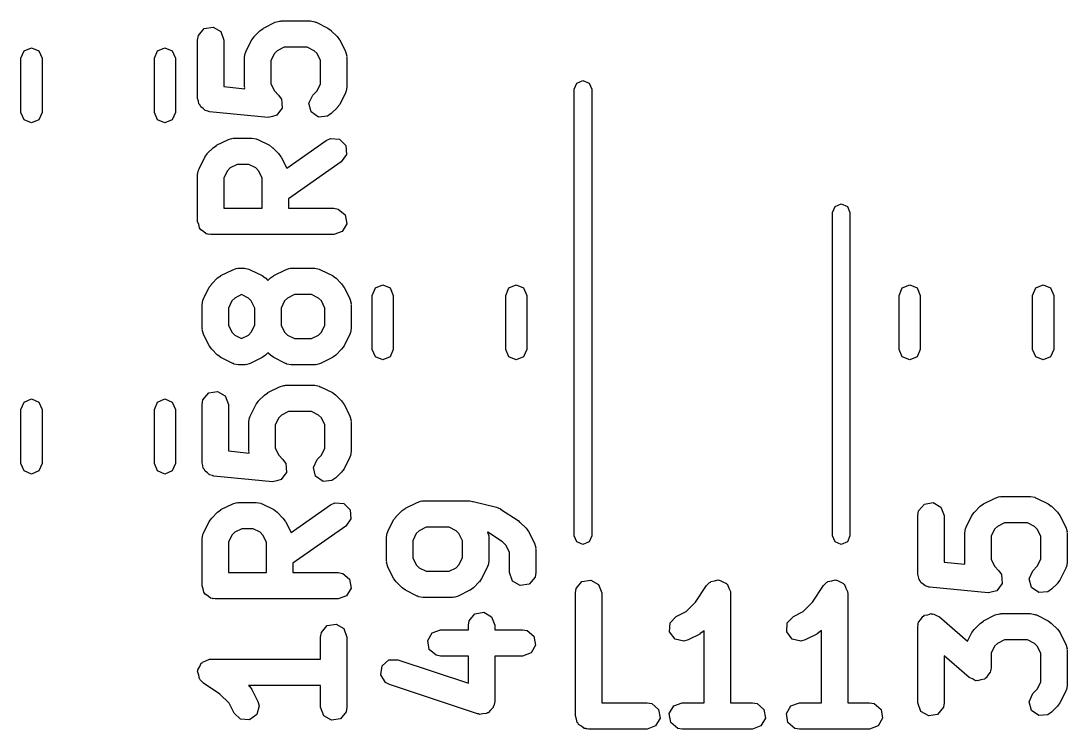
# Model space of a CAD drawing. Extents: x 72 to 186, y -144 to -85.
# Drawn here: x 111.56 to 117.52, y -104.82 to -100.78 of the extents above; entities that cross this region are included whole.
import ezdxf

# ---------------------------------------------------------------- set-up
doc = ezdxf.new("R2010")
doc.units = 0
doc.layers.add('BLACK', color=7, linetype='CONTINUOUS')

msp = doc.modelspace()

# ---------------------------------------------------------------- linework, layer by layer
at = {"layer": 'BLACK', "linetype": 'CONTINUOUS'}
for p, q in [((112.571, -100.866), (112.604, -100.827)), ((112.604, -100.827), (112.654, -100.818)), ((112.654, -100.818), (112.698, -100.843)), ((112.921, -100.839), (112.94, -100.826)), ((112.94, -100.826), (112.941, -100.825)), ((112.941, -100.825), (113.007, -100.791)), ((113.007, -100.791), (113.032, -100.784)), ((113.032, -100.784), (113.037, -100.785)), ((113.037, -100.785), (113.041, -100.783)), ((113.041, -100.783), (113.208, -100.783)), ((113.208, -100.783), (113.233, -100.788)), ((113.233, -100.788), (113.237, -100.791)), ((113.237, -100.791), (113.241, -100.791)), ((113.241, -100.791), (113.308, -100.825)), ((113.308, -100.825), (113.326, -100.838)), ((112.566, -100.892), (112.571, -100.866)), ((112.566, -101.225), (112.566, -100.892)), ((112.698, -100.843), (112.716, -100.892)), ((112.716, -100.892), (112.716, -101.157)), ((112.841, -100.958), (112.874, -100.891)), ((112.874, -100.891), (112.887, -100.873)), ((112.887, -100.873), (112.888, -100.872)), ((112.888, -100.872), (112.921, -100.839)), ((113.326, -100.838), (113.327, -100.839)), ((113.327, -100.839), (113.361, -100.872)), ((113.361, -100.872), (113.374, -100.89)), ((113.374, -100.89), (113.375, -100.891)), ((113.375, -100.891), (113.408, -100.958)), ((111.56, -100.996), (111.578, -100.954)), ((111.578, -100.954), (111.62, -100.936)), ((111.62, -100.936), (111.662, -100.954)), ((111.662, -100.954), (111.68, -100.996)), ((112.32, -100.996), (112.338, -100.954)), ((112.338, -100.954), (112.38, -100.936)), ((112.38, -100.936), (112.422, -100.954)), ((112.422, -100.954), (112.44, -100.996)), ((113.019, -100.953), (113.003, -100.969)), ((113.059, -100.933), (113.019, -100.953)), ((113.19, -100.933), (113.059, -100.933)), ((113.23, -100.953), (113.19, -100.933)), ((113.246, -100.969), (113.23, -100.953)), ((111.56, -101.304), (111.56, -100.996)), ((111.68, -100.996), (111.68, -101.304)), ((112.32, -101.304), (112.32, -100.996)), ((112.44, -100.996), (112.44, -101.304)), ((112.833, -100.992), (112.837, -100.966)), ((112.833, -101.158), (112.833, -100.992)), ((112.837, -100.966), (112.84, -100.963)), ((112.84, -100.963), (112.841, -100.958)), ((113.003, -100.969), (112.983, -101.009)), ((112.983, -101.009), (112.983, -101.141)), ((113.266, -101.009), (113.246, -100.969)), ((113.266, -101.141), (113.266, -101.009)), ((113.408, -100.958), (113.416, -100.983)), ((113.416, -100.983), (113.414, -100.987)), ((113.414, -100.987), (113.416, -100.992)), ((113.416, -100.992), (113.416, -101.158)), ((114.725, -101.137), (114.76, -101.123)), ((114.76, -101.123), (114.795, -101.137)), ((112.716, -101.157), (112.834, -101.169)), ((112.834, -101.163), (112.833, -101.158)), ((112.833, -101.167), (112.834, -101.163)), ((112.834, -101.169), (112.833, -101.167)), ((112.983, -101.141), (113.003, -101.181)), ((113.003, -101.181), (113.027, -101.205)), ((113.221, -101.205), (113.246, -101.181)), ((113.246, -101.181), (113.266, -101.141)), ((113.408, -101.192), (113.375, -101.259)), ((113.409, -101.187), (113.408, -101.192)), ((113.412, -101.184), (113.409, -101.187)), ((113.416, -101.158), (113.412, -101.184)), ((114.71, -101.172), (114.725, -101.137)), ((114.71, -103.715), (114.71, -101.172)), ((114.795, -101.137), (114.81, -101.172)), ((114.81, -101.172), (114.81, -103.715)), ((112.571, -101.24), (112.566, -101.225)), ((112.573, -101.256), (112.571, -101.24)), ((113.027, -101.205), (113.042, -101.227)), ((113.042, -101.227), (113.042, -101.227)), ((113.042, -101.227), (113.043, -101.227)), ((113.043, -101.227), (113.045, -101.253)), ((113.2, -101.252), (113.221, -101.205)), ((113.213, -101.301), (113.2, -101.252)), ((111.578, -101.346), (111.56, -101.304)), ((111.68, -101.304), (111.662, -101.346)), ((112.338, -101.346), (112.32, -101.304)), ((112.44, -101.304), (112.422, -101.346)), ((112.58, -101.263), (112.573, -101.256)), ((112.584, -101.273), (112.58, -101.263)), ((112.597, -101.281), (112.584, -101.273)), ((112.608, -101.293), (112.597, -101.281)), ((112.625, -101.297), (112.608, -101.293)), ((112.628, -101.299), (112.625, -101.297)), ((112.63, -101.299), (112.628, -101.299)), ((112.634, -101.3), (112.63, -101.299)), ((112.967, -101.333), (112.634, -101.3)), ((113.032, -101.299), (113.017, -101.32)), ((113.047, -101.279), (113.032, -101.299)), ((113.045, -101.253), (113.047, -101.278)), ((113.047, -101.278), (113.047, -101.278)), ((113.047, -101.278), (113.047, -101.279)), ((113.255, -101.331), (113.213, -101.301)), ((113.327, -101.311), (113.306, -101.326)), ((113.361, -101.278), (113.327, -101.311)), ((113.375, -101.259), (113.361, -101.277)), ((113.361, -101.277), (113.361, -101.278)), ((111.62, -101.364), (111.578, -101.346)), ((111.662, -101.346), (111.62, -101.364)), ((112.38, -101.364), (112.338, -101.346)), ((112.422, -101.346), (112.38, -101.364)), ((112.968, -101.333), (112.967, -101.333)), ((112.967, -101.333), (112.967, -101.333)), ((112.992, -101.327), (112.968, -101.333)), ((113.017, -101.32), (112.992, -101.327)), ((113.017, -101.32), (113.017, -101.32)), ((113.017, -101.32), (113.017, -101.32)), ((113.306, -101.326), (113.255, -101.331)), ((112.674, -101.491), (112.741, -101.458)), ((112.741, -101.458), (112.766, -101.45)), ((112.766, -101.45), (112.77, -101.452)), ((112.77, -101.452), (112.774, -101.45)), ((112.774, -101.45), (112.874, -101.45)), ((112.874, -101.45), (112.9, -101.455)), ((112.9, -101.455), (112.903, -101.457)), ((112.903, -101.457), (112.908, -101.458)), ((112.908, -101.458), (112.975, -101.491)), ((113.073, -101.621), (113.298, -101.464)), ((113.298, -101.464), (113.322, -101.453)), ((113.322, -101.453), (113.373, -101.457)), ((113.373, -101.457), (113.409, -101.493)), ((112.607, -101.558), (112.621, -101.54)), ((112.621, -101.539), (112.655, -101.505)), ((112.621, -101.54), (112.621, -101.539)), ((112.655, -101.505), (112.673, -101.492)), ((112.673, -101.492), (112.674, -101.491)), ((112.975, -101.491), (112.993, -101.505)), ((112.993, -101.505), (112.994, -101.505)), ((112.994, -101.505), (113.027, -101.539)), ((113.027, -101.539), (113.04, -101.557)), ((113.413, -101.544), (113.384, -101.586)), ((113.409, -101.493), (113.413, -101.544)), ((112.574, -101.625), (112.607, -101.558)), ((112.792, -101.6), (112.752, -101.62)), ((112.857, -101.6), (112.792, -101.6)), ((112.897, -101.62), (112.857, -101.6)), ((113.04, -101.557), (113.041, -101.558)), ((113.041, -101.558), (113.073, -101.621)), ((113.384, -101.586), (113.083, -101.797)), ((112.566, -101.658), (112.571, -101.633)), ((112.566, -101.925), (112.566, -101.658)), ((112.571, -101.633), (112.573, -101.629)), ((112.573, -101.629), (112.574, -101.625)), ((112.736, -101.636), (112.716, -101.676)), ((112.752, -101.62), (112.736, -101.636)), ((112.913, -101.636), (112.897, -101.62)), ((112.933, -101.676), (112.913, -101.636)), ((112.716, -101.676), (112.716, -101.85)), ((112.933, -101.85), (112.933, -101.676)), ((113.083, -101.797), (113.083, -101.85)), ((116.18, -101.875), (116.195, -101.84)), ((116.195, -101.84), (116.23, -101.825)), ((116.23, -101.825), (116.265, -101.84)), ((116.265, -101.84), (116.28, -101.875)), ((112.716, -101.85), (112.933, -101.85)), ((113.083, -101.85), (113.341, -101.85)), ((113.341, -101.85), (113.367, -101.855)), ((113.367, -101.855), (113.406, -101.887)), ((113.406, -101.887), (113.415, -101.938)), ((116.18, -103.715), (116.18, -101.875)), ((116.28, -101.875), (116.28, -103.715)), ((112.573, -101.943), (112.566, -101.925)), ((112.576, -101.962), (112.573, -101.943)), ((112.581, -101.967), (112.576, -101.962)), ((113.415, -101.938), (113.389, -101.982)), ((112.584, -101.973), (112.581, -101.967)), ((112.6, -101.983), (112.584, -101.973)), ((112.615, -101.995), (112.6, -101.983)), ((112.625, -101.997), (112.615, -101.995)), ((112.628, -101.999), (112.625, -101.997)), ((112.631, -101.998), (112.628, -101.999)), ((112.641, -102), (112.631, -101.998)), ((113.341, -102), (112.641, -102)), ((113.389, -101.982), (113.341, -102)), ((112.699, -102.233), (112.766, -102.2)), ((112.766, -102.2), (112.791, -102.192)), ((112.791, -102.192), (112.795, -102.193)), ((112.795, -102.193), (112.799, -102.192)), ((112.799, -102.192), (112.833, -102.192)), ((112.833, -102.192), (112.858, -102.196)), ((112.858, -102.196), (112.862, -102.199)), ((112.862, -102.199), (112.866, -102.2)), ((112.866, -102.2), (112.933, -102.233)), ((112.999, -102.233), (113.066, -102.2)), ((113.066, -102.2), (113.091, -102.192)), ((113.091, -102.192), (113.095, -102.193)), ((113.095, -102.193), (113.099, -102.192)), ((113.099, -102.192), (113.233, -102.192)), ((113.233, -102.192), (113.258, -102.196)), ((113.258, -102.196), (113.262, -102.199)), ((113.262, -102.199), (113.266, -102.2)), ((113.266, -102.2), (113.333, -102.233)), ((112.646, -102.28), (112.68, -102.247)), ((112.68, -102.247), (112.698, -102.234)), ((112.698, -102.234), (112.699, -102.233)), ((112.933, -102.233), (112.951, -102.246)), ((112.951, -102.246), (112.952, -102.247)), ((112.952, -102.247), (112.966, -102.261)), ((112.966, -102.261), (112.98, -102.247)), ((112.98, -102.247), (112.998, -102.234)), ((112.998, -102.234), (112.999, -102.233)), ((113.333, -102.233), (113.351, -102.246)), ((113.351, -102.246), (113.352, -102.247)), ((113.352, -102.247), (113.386, -102.28)), ((112.599, -102.366), (112.632, -102.3)), ((112.632, -102.3), (112.646, -102.282)), ((112.646, -102.282), (112.646, -102.28)), ((113.386, -102.28), (113.399, -102.299)), ((113.399, -102.299), (113.4, -102.3)), ((113.4, -102.3), (113.433, -102.366)), ((113.56, -102.346), (113.578, -102.304)), ((113.578, -102.304), (113.62, -102.286)), ((113.62, -102.286), (113.662, -102.304)), ((113.662, -102.304), (113.68, -102.346)), ((114.32, -102.346), (114.338, -102.304)), ((114.338, -102.304), (114.38, -102.286)), ((114.38, -102.286), (114.422, -102.304)), ((114.422, -102.304), (114.44, -102.346)), ((116.56, -102.346), (116.578, -102.304)), ((116.578, -102.304), (116.62, -102.286)), ((116.62, -102.286), (116.662, -102.304)), ((116.662, -102.304), (116.68, -102.346)), ((117.32, -102.346), (117.338, -102.304)), ((117.338, -102.304), (117.38, -102.286)), ((117.38, -102.286), (117.422, -102.304)), ((117.422, -102.304), (117.44, -102.346)), ((112.591, -102.4), (112.596, -102.374)), ((112.596, -102.374), (112.598, -102.371)), ((112.598, -102.371), (112.599, -102.366)), ((112.761, -102.378), (112.741, -102.418)), ((112.777, -102.362), (112.761, -102.378)), ((112.816, -102.342), (112.777, -102.362)), ((112.855, -102.362), (112.816, -102.342)), ((112.871, -102.378), (112.855, -102.362)), ((112.891, -102.418), (112.871, -102.378)), ((113.061, -102.378), (113.041, -102.418)), ((113.077, -102.362), (113.061, -102.378)), ((113.117, -102.342), (113.077, -102.362)), ((113.215, -102.342), (113.117, -102.342)), ((113.255, -102.362), (113.215, -102.342)), ((113.271, -102.378), (113.255, -102.362)), ((113.291, -102.418), (113.271, -102.378)), ((113.433, -102.366), (113.441, -102.391)), ((113.56, -102.654), (113.56, -102.346)), ((113.68, -102.346), (113.68, -102.654)), ((114.32, -102.654), (114.32, -102.346)), ((114.44, -102.346), (114.44, -102.654)), ((116.56, -102.654), (116.56, -102.346)), ((116.68, -102.346), (116.68, -102.654)), ((117.32, -102.654), (117.32, -102.346)), ((117.44, -102.346), (117.44, -102.654)), ((112.591, -102.533), (112.591, -102.4)), ((112.741, -102.418), (112.741, -102.516)), ((112.891, -102.516), (112.891, -102.418)), ((113.041, -102.418), (113.041, -102.516)), ((113.291, -102.516), (113.291, -102.418)), ((113.441, -102.391), (113.439, -102.396)), ((113.439, -102.396), (113.441, -102.4)), ((113.441, -102.4), (113.441, -102.533)), ((112.593, -102.538), (112.591, -102.533)), ((112.592, -102.542), (112.593, -102.538)), ((112.599, -102.567), (112.592, -102.542)), ((112.741, -102.516), (112.761, -102.556)), ((112.761, -102.556), (112.777, -102.572)), ((112.855, -102.572), (112.871, -102.556)), ((112.871, -102.556), (112.891, -102.516)), ((113.041, -102.516), (113.061, -102.556)), ((113.061, -102.556), (113.077, -102.572)), ((113.255, -102.572), (113.271, -102.556)), ((113.271, -102.556), (113.291, -102.516)), ((113.434, -102.562), (113.433, -102.567)), ((113.437, -102.559), (113.434, -102.562)), ((113.441, -102.533), (113.437, -102.559)), ((112.632, -102.634), (112.599, -102.567)), ((112.777, -102.572), (112.816, -102.591)), ((112.816, -102.591), (112.855, -102.572)), ((113.077, -102.572), (113.117, -102.592)), ((113.117, -102.592), (113.215, -102.592)), ((113.215, -102.592), (113.255, -102.572)), ((113.433, -102.567), (113.4, -102.634)), ((112.633, -102.635), (112.632, -102.634)), ((112.646, -102.653), (112.633, -102.635)), ((112.68, -102.686), (112.646, -102.653)), ((112.966, -102.673), (112.952, -102.686)), ((112.98, -102.686), (112.966, -102.673)), ((113.386, -102.653), (113.352, -102.686)), ((113.4, -102.634), (113.386, -102.652)), ((113.386, -102.652), (113.386, -102.653)), ((113.578, -102.696), (113.56, -102.654)), ((113.68, -102.654), (113.662, -102.696)), ((114.338, -102.696), (114.32, -102.654)), ((114.44, -102.654), (114.422, -102.696)), ((116.578, -102.696), (116.56, -102.654)), ((116.68, -102.654), (116.662, -102.696)), ((117.338, -102.696), (117.32, -102.654)), ((117.44, -102.654), (117.422, -102.696)), ((112.681, -102.687), (112.68, -102.686)), ((112.699, -102.7), (112.681, -102.687)), ((112.766, -102.734), (112.699, -102.7)), ((112.77, -102.734), (112.766, -102.734)), ((112.774, -102.737), (112.77, -102.734)), ((112.799, -102.742), (112.774, -102.737)), ((112.837, -102.74), (112.833, -102.742)), ((112.841, -102.741), (112.837, -102.74)), ((112.866, -102.734), (112.841, -102.741)), ((112.933, -102.7), (112.866, -102.734)), ((112.934, -102.699), (112.933, -102.7)), ((112.952, -102.686), (112.934, -102.699)), ((112.981, -102.687), (112.98, -102.686)), ((112.999, -102.7), (112.981, -102.687)), ((113.066, -102.734), (112.999, -102.7)), ((113.07, -102.734), (113.066, -102.734)), ((113.074, -102.737), (113.07, -102.734)), ((113.099, -102.742), (113.074, -102.737)), ((113.237, -102.74), (113.233, -102.742)), ((113.241, -102.741), (113.237, -102.74)), ((113.266, -102.734), (113.241, -102.741)), ((113.333, -102.7), (113.266, -102.734)), ((113.334, -102.699), (113.333, -102.7)), ((113.352, -102.686), (113.334, -102.699)), ((113.62, -102.714), (113.578, -102.696)), ((113.662, -102.696), (113.62, -102.714)), ((114.38, -102.714), (114.338, -102.696)), ((114.422, -102.696), (114.38, -102.714)), ((116.62, -102.714), (116.578, -102.696)), ((116.662, -102.696), (116.62, -102.714)), ((117.38, -102.714), (117.338, -102.696)), ((117.422, -102.696), (117.38, -102.714)), ((112.833, -102.742), (112.799, -102.742)), ((113.233, -102.742), (113.099, -102.742)), ((113.032, -102.866), (113.057, -102.859)), ((113.057, -102.859), (113.062, -102.86)), ((113.062, -102.86), (113.066, -102.858)), ((113.066, -102.858), (113.233, -102.858)), ((113.233, -102.858), (113.258, -102.863)), ((112.596, -102.941), (112.629, -102.902)), ((112.629, -102.902), (112.679, -102.893)), ((112.679, -102.893), (112.723, -102.918)), ((112.723, -102.918), (112.741, -102.967)), ((112.913, -102.947), (112.946, -102.914)), ((112.946, -102.914), (112.965, -102.901)), ((112.965, -102.901), (112.966, -102.9)), ((112.966, -102.9), (113.032, -102.866)), ((113.258, -102.863), (113.262, -102.866)), ((113.262, -102.866), (113.266, -102.866)), ((113.266, -102.866), (113.333, -102.9)), ((113.333, -102.9), (113.351, -102.913)), ((113.351, -102.913), (113.352, -102.914)), ((113.352, -102.914), (113.386, -102.947)), ((111.56, -102.996), (111.578, -102.954)), ((111.578, -102.954), (111.62, -102.936)), ((111.62, -102.936), (111.662, -102.954)), ((111.662, -102.954), (111.68, -102.996)), ((112.32, -102.996), (112.338, -102.954)), ((112.338, -102.954), (112.38, -102.936)), ((112.38, -102.936), (112.422, -102.954)), ((112.422, -102.954), (112.44, -102.996)), ((112.591, -102.967), (112.596, -102.941)), ((112.591, -103.3), (112.591, -102.967)), ((112.741, -102.967), (112.741, -103.232)), ((112.866, -103.033), (112.899, -102.966)), ((112.899, -102.966), (112.912, -102.948)), ((112.912, -102.948), (112.913, -102.947)), ((113.386, -102.947), (113.399, -102.965)), ((113.399, -102.965), (113.4, -102.966)), ((113.4, -102.966), (113.433, -103.033)), ((111.56, -103.304), (111.56, -102.996)), ((111.68, -102.996), (111.68, -103.304)), ((112.32, -103.304), (112.32, -102.996)), ((112.44, -102.996), (112.44, -103.304)), ((112.862, -103.041), (112.865, -103.038)), ((112.865, -103.038), (112.866, -103.033)), ((113.044, -103.028), (113.028, -103.044)), ((113.084, -103.008), (113.044, -103.028)), ((113.215, -103.008), (113.084, -103.008)), ((113.255, -103.028), (113.215, -103.008)), ((113.271, -103.044), (113.255, -103.028)), ((113.433, -103.033), (113.441, -103.058)), ((112.858, -103.067), (112.862, -103.041)), ((112.858, -103.233), (112.858, -103.067)), ((113.028, -103.044), (113.008, -103.084)), ((113.008, -103.084), (113.008, -103.216)), ((113.291, -103.084), (113.271, -103.044)), ((113.291, -103.216), (113.291, -103.084)), ((113.441, -103.058), (113.439, -103.062)), ((113.439, -103.062), (113.441, -103.067)), ((113.441, -103.067), (113.441, -103.233)), ((113.008, -103.216), (113.028, -103.256)), ((113.271, -103.256), (113.291, -103.216)), ((112.741, -103.232), (112.859, -103.244)), ((112.859, -103.238), (112.858, -103.233)), ((112.858, -103.242), (112.859, -103.238)), ((112.859, -103.244), (112.858, -103.242)), ((113.028, -103.256), (113.052, -103.28)), ((113.246, -103.28), (113.271, -103.256)), ((113.433, -103.267), (113.4, -103.334)), ((113.434, -103.262), (113.433, -103.267)), ((113.437, -103.259), (113.434, -103.262)), ((113.441, -103.233), (113.437, -103.259)), ((111.578, -103.346), (111.56, -103.304)), ((111.68, -103.304), (111.662, -103.346)), ((112.338, -103.346), (112.32, -103.304)), ((112.44, -103.304), (112.422, -103.346)), ((112.596, -103.315), (112.591, -103.3)), ((112.598, -103.331), (112.596, -103.315)), ((112.605, -103.338), (112.598, -103.331)), ((113.052, -103.28), (113.067, -103.302)), ((113.067, -103.302), (113.067, -103.302)), ((113.067, -103.302), (113.068, -103.302)), ((113.068, -103.302), (113.07, -103.328)), ((113.07, -103.328), (113.072, -103.353)), ((113.225, -103.327), (113.246, -103.28)), ((113.238, -103.376), (113.225, -103.327)), ((113.4, -103.334), (113.386, -103.352)), ((111.62, -103.364), (111.578, -103.346)), ((111.662, -103.346), (111.62, -103.364)), ((112.38, -103.364), (112.338, -103.346)), ((112.422, -103.346), (112.38, -103.364)), ((112.609, -103.348), (112.605, -103.338)), ((112.622, -103.356), (112.609, -103.348)), ((112.633, -103.368), (112.622, -103.356)), ((112.65, -103.372), (112.633, -103.368)), ((112.653, -103.374), (112.65, -103.372)), ((112.655, -103.374), (112.653, -103.374)), ((112.659, -103.375), (112.655, -103.374)), ((112.992, -103.408), (112.659, -103.375)), ((113.042, -103.395), (113.017, -103.402)), ((113.057, -103.374), (113.042, -103.395)), ((113.042, -103.395), (113.042, -103.395)), ((113.042, -103.395), (113.042, -103.395)), ((113.072, -103.354), (113.057, -103.374)), ((113.072, -103.353), (113.072, -103.353)), ((113.072, -103.353), (113.072, -103.354)), ((113.28, -103.406), (113.238, -103.376)), ((113.352, -103.386), (113.331, -103.401)), ((113.386, -103.353), (113.352, -103.386)), ((113.386, -103.352), (113.386, -103.353)), ((112.993, -103.408), (112.992, -103.408)), ((112.992, -103.408), (112.992, -103.408)), ((113.017, -103.402), (112.993, -103.408)), ((113.331, -103.401), (113.28, -103.406)), ((117.041, -103.533), (117.107, -103.5)), ((117.107, -103.5), (117.132, -103.492)), ((117.132, -103.492), (117.137, -103.493)), ((117.137, -103.493), (117.141, -103.492)), ((117.141, -103.492), (117.308, -103.492)), ((117.308, -103.492), (117.333, -103.496)), ((117.333, -103.496), (117.337, -103.499)), ((117.337, -103.499), (117.341, -103.5)), ((117.341, -103.5), (117.408, -103.533)), ((112.68, -103.58), (112.698, -103.567)), ((112.698, -103.567), (112.699, -103.566)), ((112.699, -103.566), (112.766, -103.533)), ((112.766, -103.533), (112.791, -103.525)), ((112.791, -103.525), (112.795, -103.527)), ((112.795, -103.527), (112.799, -103.525)), ((112.799, -103.525), (112.899, -103.525)), ((112.899, -103.525), (112.925, -103.53)), ((112.925, -103.53), (112.928, -103.532)), ((112.928, -103.532), (112.933, -103.533)), ((112.933, -103.533), (113, -103.566)), ((113, -103.566), (113.018, -103.58)), ((113.098, -103.696), (113.323, -103.539)), ((113.323, -103.539), (113.347, -103.528)), ((113.347, -103.528), (113.398, -103.532)), ((113.398, -103.532), (113.434, -103.568)), ((113.434, -103.568), (113.438, -103.619)), ((113.696, -103.605), (113.73, -103.572)), ((113.73, -103.572), (113.748, -103.559)), ((113.748, -103.559), (113.749, -103.558)), ((113.749, -103.558), (113.816, -103.525)), ((113.816, -103.525), (113.841, -103.517)), ((113.841, -103.517), (113.845, -103.518)), ((113.845, -103.518), (113.849, -103.517)), ((113.849, -103.517), (114.116, -103.517)), ((114.116, -103.517), (114.131, -103.519)), ((114.131, -103.519), (114.134, -103.519)), ((114.134, -103.519), (114.268, -103.552)), ((114.268, -103.552), (114.291, -103.562)), ((114.291, -103.562), (114.291, -103.563)), ((114.291, -103.563), (114.391, -103.629)), ((116.666, -103.6), (116.671, -103.574)), ((116.671, -103.574), (116.704, -103.535)), ((116.704, -103.535), (116.754, -103.526)), ((116.754, -103.526), (116.798, -103.552)), ((116.798, -103.552), (116.816, -103.6)), ((116.988, -103.58), (117.021, -103.547)), ((117.021, -103.547), (117.04, -103.534)), ((117.04, -103.534), (117.041, -103.533)), ((117.408, -103.533), (117.426, -103.546)), ((117.426, -103.546), (117.427, -103.547)), ((117.427, -103.547), (117.461, -103.58)), ((112.599, -103.7), (112.632, -103.633)), ((112.632, -103.633), (112.646, -103.615)), ((112.646, -103.614), (112.68, -103.58)), ((112.646, -103.615), (112.646, -103.614)), ((113.018, -103.58), (113.019, -103.58)), ((113.019, -103.58), (113.052, -103.614)), ((113.052, -103.614), (113.065, -103.632)), ((113.065, -103.632), (113.066, -103.633)), ((113.066, -103.633), (113.098, -103.696)), ((113.438, -103.619), (113.409, -103.661)), ((113.649, -103.691), (113.682, -103.625)), ((113.682, -103.625), (113.696, -103.607)), ((113.696, -103.607), (113.696, -103.605)), ((114.391, -103.629), (114.399, -103.637)), ((116.666, -103.933), (116.666, -103.6)), ((116.816, -103.6), (116.816, -103.865)), ((116.941, -103.666), (116.974, -103.6)), ((116.974, -103.6), (116.987, -103.582)), ((116.987, -103.582), (116.988, -103.58)), ((117.461, -103.58), (117.474, -103.599)), ((117.474, -103.599), (117.475, -103.6)), ((117.475, -103.6), (117.508, -103.666)), ((112.817, -103.675), (112.777, -103.695)), ((112.882, -103.675), (112.817, -103.675)), ((112.922, -103.695), (112.882, -103.675)), ((113.409, -103.661), (113.108, -103.872)), ((113.648, -103.696), (113.649, -103.691)), ((113.827, -103.687), (113.811, -103.703)), ((113.867, -103.667), (113.827, -103.687)), ((113.998, -103.667), (113.867, -103.667)), ((114.038, -103.687), (113.998, -103.667)), ((114.054, -103.703), (114.038, -103.687)), ((114.399, -103.637), (114.402, -103.639)), ((114.402, -103.639), (114.436, -103.672)), ((114.436, -103.672), (114.449, -103.69)), ((114.449, -103.69), (114.45, -103.691)), ((114.45, -103.691), (114.483, -103.758)), ((116.933, -103.7), (116.937, -103.674)), ((116.937, -103.674), (116.94, -103.671)), ((116.94, -103.671), (116.941, -103.666)), ((117.103, -103.678), (117.083, -103.718)), ((117.119, -103.662), (117.103, -103.678)), ((117.159, -103.642), (117.119, -103.662)), ((117.29, -103.642), (117.159, -103.642)), ((117.33, -103.662), (117.29, -103.642)), ((117.346, -103.678), (117.33, -103.662)), ((117.366, -103.718), (117.346, -103.678)), ((117.508, -103.666), (117.516, -103.691)), ((117.516, -103.691), (117.514, -103.696)), ((112.591, -103.733), (112.596, -103.708)), ((112.591, -104), (112.591, -103.733)), ((112.596, -103.708), (112.598, -103.704)), ((112.598, -103.704), (112.599, -103.7)), ((112.761, -103.711), (112.741, -103.751)), ((112.741, -103.751), (112.741, -103.925)), ((112.777, -103.695), (112.761, -103.711)), ((112.938, -103.711), (112.922, -103.695)), ((112.958, -103.751), (112.938, -103.711)), ((112.958, -103.925), (112.958, -103.751)), ((113.641, -103.725), (113.646, -103.699)), ((113.641, -103.858), (113.641, -103.725)), ((113.646, -103.699), (113.648, -103.696)), ((113.811, -103.703), (113.791, -103.743)), ((113.791, -103.743), (113.791, -103.841)), ((114.074, -103.743), (114.054, -103.703)), ((114.074, -103.841), (114.074, -103.743)), ((114.219, -103.695), (114.217, -103.694)), ((114.217, -103.694), (114.224, -103.716)), ((114.302, -103.75), (114.219, -103.695)), ((114.224, -103.716), (114.223, -103.721)), ((114.223, -103.721), (114.224, -103.725)), ((114.224, -103.725), (114.224, -103.858)), ((114.321, -103.769), (114.302, -103.75)), ((114.725, -103.75), (114.71, -103.715)), ((114.76, -103.765), (114.725, -103.75)), ((114.795, -103.75), (114.76, -103.765)), ((114.81, -103.715), (114.795, -103.75)), ((116.195, -103.75), (116.18, -103.715)), ((116.23, -103.765), (116.195, -103.75)), ((116.265, -103.75), (116.23, -103.765)), ((116.28, -103.715), (116.265, -103.75)), ((116.933, -103.867), (116.933, -103.7)), ((117.083, -103.718), (117.083, -103.849)), ((117.366, -103.849), (117.366, -103.718)), ((117.514, -103.696), (117.516, -103.7)), ((117.516, -103.7), (117.516, -103.867)), ((114.341, -103.809), (114.321, -103.769)), ((114.341, -103.925), (114.341, -103.809)), ((114.483, -103.758), (114.491, -103.783)), ((114.491, -103.783), (114.489, -103.787)), ((114.489, -103.787), (114.491, -103.792)), ((114.491, -103.792), (114.491, -103.925)), ((113.108, -103.872), (113.108, -103.925)), ((113.643, -103.863), (113.641, -103.858)), ((113.642, -103.867), (113.643, -103.863)), ((113.649, -103.892), (113.642, -103.867)), ((113.791, -103.841), (113.811, -103.881)), ((114.054, -103.881), (114.074, -103.841)), ((114.224, -103.858), (114.22, -103.884)), ((116.816, -103.865), (116.934, -103.877)), ((116.934, -103.871), (116.933, -103.867)), ((116.933, -103.875), (116.934, -103.871)), ((117.083, -103.849), (117.103, -103.889)), ((117.346, -103.889), (117.366, -103.849)), ((117.516, -103.867), (117.512, -103.892)), ((112.741, -103.925), (112.958, -103.925)), ((113.108, -103.925), (113.366, -103.925)), ((113.366, -103.925), (113.392, -103.93)), ((113.392, -103.93), (113.431, -103.962)), ((113.682, -103.959), (113.649, -103.892)), ((113.811, -103.881), (113.827, -103.897)), ((113.827, -103.897), (113.867, -103.917)), ((113.867, -103.917), (113.998, -103.917)), ((113.998, -103.917), (114.038, -103.897)), ((114.038, -103.897), (114.054, -103.881)), ((114.216, -103.892), (114.183, -103.959)), ((114.217, -103.887), (114.216, -103.892)), ((114.22, -103.884), (114.217, -103.887)), ((114.359, -103.973), (114.341, -103.925)), ((114.491, -103.925), (114.487, -103.951)), ((116.934, -103.877), (116.933, -103.875)), ((117.103, -103.889), (117.127, -103.914)), ((117.127, -103.914), (117.142, -103.935)), ((117.3, -103.96), (117.321, -103.914)), ((117.321, -103.914), (117.346, -103.889)), ((117.508, -103.9), (117.475, -103.967)), ((117.509, -103.896), (117.508, -103.9)), ((117.512, -103.892), (117.509, -103.896)), ((113.431, -103.962), (113.44, -104.013)), ((113.683, -103.96), (113.682, -103.959)), ((113.696, -103.978), (113.683, -103.96)), ((113.73, -104.011), (113.696, -103.978)), ((114.169, -103.978), (114.136, -104.011)), ((114.17, -103.977), (114.169, -103.978)), ((114.183, -103.959), (114.17, -103.977)), ((114.403, -103.999), (114.359, -103.973)), ((114.454, -103.99), (114.403, -103.999)), ((114.487, -103.951), (114.454, -103.99)), ((114.721, -104.015), (114.754, -103.976)), ((114.754, -103.976), (114.805, -103.967)), ((114.805, -103.967), (114.849, -103.993)), ((115.463, -103.999), (115.481, -103.981)), ((115.481, -103.981), (115.485, -103.979)), ((115.485, -103.979), (115.487, -103.976)), ((115.487, -103.976), (115.509, -103.972)), ((115.509, -103.972), (115.53, -103.966)), ((115.53, -103.966), (115.534, -103.968)), ((115.534, -103.968), (115.538, -103.967)), ((115.538, -103.967), (115.557, -103.978)), ((115.557, -103.978), (115.577, -103.987)), ((115.577, -103.987), (115.579, -103.991)), ((115.579, -103.991), (115.582, -103.993)), ((116.129, -103.999), (116.147, -103.981)), ((116.147, -103.981), (116.151, -103.979)), ((116.151, -103.979), (116.154, -103.976)), ((116.154, -103.976), (116.176, -103.972)), ((116.176, -103.972), (116.196, -103.966)), ((116.196, -103.966), (116.2, -103.968)), ((116.2, -103.968), (116.205, -103.967)), ((116.205, -103.967), (116.224, -103.978)), ((116.224, -103.978), (116.243, -103.987)), ((116.243, -103.987), (116.245, -103.991)), ((116.245, -103.991), (116.249, -103.993)), ((116.671, -103.948), (116.666, -103.933)), ((116.673, -103.964), (116.671, -103.948)), ((116.68, -103.972), (116.673, -103.964)), ((116.684, -103.982), (116.68, -103.972)), ((116.697, -103.99), (116.684, -103.982)), ((116.708, -104.001), (116.697, -103.99)), ((117.147, -103.987), (117.132, -104.007)), ((117.142, -103.935), (117.142, -103.935)), ((117.142, -103.935), (117.143, -103.936)), ((117.143, -103.936), (117.145, -103.961)), ((117.145, -103.961), (117.147, -103.986)), ((117.147, -103.986), (117.147, -103.986)), ((117.147, -103.986), (117.147, -103.987)), ((117.313, -104.01), (117.3, -103.96)), ((117.461, -103.986), (117.427, -104.02)), ((117.475, -103.967), (117.461, -103.985)), ((117.461, -103.985), (117.461, -103.986)), ((112.598, -104.018), (112.591, -104)), ((112.601, -104.037), (112.598, -104.018)), ((112.606, -104.042), (112.601, -104.037)), ((112.609, -104.048), (112.606, -104.042)), ((112.625, -104.058), (112.609, -104.048)), ((113.44, -104.013), (113.414, -104.057)), ((113.731, -104.012), (113.73, -104.011)), ((113.749, -104.025), (113.731, -104.012)), ((113.816, -104.059), (113.749, -104.025)), ((114.116, -104.025), (114.05, -104.059)), ((114.117, -104.024), (114.116, -104.025)), ((114.136, -104.011), (114.117, -104.024)), ((114.717, -104.041), (114.721, -104.015)), ((114.717, -104.741), (114.717, -104.041)), ((114.849, -103.993), (114.867, -104.041)), ((114.867, -104.041), (114.867, -104.666)), ((115.4, -104.093), (115.463, -103.999)), ((115.582, -103.993), (115.59, -104.013)), ((115.59, -104.013), (115.6, -104.033)), ((115.6, -104.033), (115.599, -104.037)), ((115.599, -104.037), (115.6, -104.041)), ((115.6, -104.041), (115.6, -104.666)), ((116.067, -104.093), (116.129, -103.999)), ((116.249, -103.993), (116.257, -104.013)), ((116.257, -104.013), (116.266, -104.033)), ((116.266, -104.033), (116.265, -104.037)), ((116.265, -104.037), (116.267, -104.041)), ((116.267, -104.041), (116.267, -104.666)), ((116.725, -104.006), (116.708, -104.001)), ((116.728, -104.007), (116.725, -104.006)), ((116.73, -104.007), (116.728, -104.007)), ((116.734, -104.008), (116.73, -104.007)), ((117.067, -104.041), (116.734, -104.008)), ((117.068, -104.041), (117.067, -104.041)), ((117.067, -104.041), (117.067, -104.041)), ((117.092, -104.035), (117.068, -104.041)), ((117.117, -104.029), (117.092, -104.035)), ((117.132, -104.007), (117.117, -104.028)), ((117.117, -104.028), (117.117, -104.028)), ((117.117, -104.028), (117.117, -104.029)), ((117.355, -104.039), (117.313, -104.01)), ((117.406, -104.035), (117.355, -104.039)), ((117.427, -104.02), (117.406, -104.035)), ((112.64, -104.07), (112.625, -104.058)), ((112.65, -104.072), (112.64, -104.07)), ((112.653, -104.074), (112.65, -104.072)), ((112.656, -104.073), (112.653, -104.074)), ((112.666, -104.075), (112.656, -104.073)), ((113.366, -104.075), (112.666, -104.075)), ((113.414, -104.057), (113.366, -104.075)), ((113.82, -104.059), (113.816, -104.059)), ((113.824, -104.062), (113.82, -104.059)), ((113.849, -104.067), (113.824, -104.062)), ((114.016, -104.067), (113.849, -104.067)), ((114.02, -104.065), (114.016, -104.067)), ((114.025, -104.066), (114.02, -104.065)), ((114.05, -104.059), (114.025, -104.066)), ((115.347, -104.146), (115.4, -104.093)), ((116.014, -104.146), (116.067, -104.093)), ((114.112, -104.199), (114.145, -104.16)), ((114.145, -104.16), (114.196, -104.151)), ((114.196, -104.151), (114.24, -104.177)), ((115.291, -104.174), (115.347, -104.146)), ((115.958, -104.174), (116.014, -104.146)), ((116.7, -104.173), (116.704, -104.168)), ((116.704, -104.168), (116.723, -104.165)), ((116.723, -104.165), (116.743, -104.158)), ((116.743, -104.158), (116.748, -104.161)), ((116.748, -104.161), (116.754, -104.159)), ((116.754, -104.159), (116.772, -104.17)), ((116.772, -104.17), (116.79, -104.177)), ((117.041, -104.2), (117.107, -104.166)), ((117.107, -104.166), (117.132, -104.159)), ((117.132, -104.159), (117.137, -104.16)), ((117.137, -104.16), (117.141, -104.158)), ((117.141, -104.158), (117.308, -104.158)), ((117.308, -104.158), (117.333, -104.163)), ((117.333, -104.163), (117.337, -104.166)), ((117.337, -104.166), (117.341, -104.166)), ((117.341, -104.166), (117.408, -104.2)), ((113.271, -104.266), (113.304, -104.227)), ((113.304, -104.227), (113.354, -104.218)), ((113.354, -104.218), (113.398, -104.243)), ((114.108, -104.225), (114.112, -104.199)), ((114.108, -104.25), (114.108, -104.225)), ((114.24, -104.177), (114.258, -104.225)), ((114.258, -104.225), (114.258, -104.25)), ((115.253, -104.262), (115.256, -104.211)), ((115.256, -104.211), (115.291, -104.174)), ((115.92, -104.262), (115.923, -104.211)), ((115.923, -104.211), (115.958, -104.174)), ((116.666, -104.233), (116.668, -104.222)), ((116.667, -104.219), (116.669, -104.216)), ((116.668, -104.222), (116.667, -104.219)), ((116.669, -104.216), (116.671, -104.208)), ((116.671, -104.208), (116.684, -104.192)), ((116.684, -104.192), (116.694, -104.175)), ((116.694, -104.175), (116.7, -104.173)), ((116.79, -104.177), (116.949, -104.316)), ((116.988, -104.247), (117.021, -104.214)), ((117.021, -104.214), (117.04, -104.201)), ((117.04, -104.201), (117.041, -104.2)), ((117.408, -104.2), (117.426, -104.213)), ((117.426, -104.213), (117.427, -104.214)), ((117.427, -104.214), (117.461, -104.247)), ((113.266, -104.292), (113.271, -104.266)), ((113.398, -104.243), (113.416, -104.292)), ((113.876, -104.312), (113.901, -104.268)), ((113.901, -104.268), (113.949, -104.25)), ((113.949, -104.25), (114.108, -104.25)), ((114.258, -104.25), (114.416, -104.25)), ((114.416, -104.25), (114.442, -104.255)), ((114.442, -104.255), (114.481, -104.287)), ((114.481, -104.287), (114.49, -104.338)), ((115.284, -104.304), (115.253, -104.262)), ((115.425, -104.275), (115.359, -104.308)), ((115.426, -104.274), (115.425, -104.275)), ((115.445, -104.261), (115.426, -104.274)), ((115.45, -104.255), (115.445, -104.261)), ((115.45, -104.666), (115.45, -104.255)), ((115.95, -104.304), (115.92, -104.262)), ((116.092, -104.275), (116.025, -104.308)), ((116.093, -104.274), (116.092, -104.275)), ((116.111, -104.261), (116.093, -104.274)), ((116.117, -104.255), (116.111, -104.261)), ((116.117, -104.666), (116.117, -104.255)), ((116.666, -104.667), (116.666, -104.233)), ((116.949, -104.316), (116.974, -104.266)), ((116.974, -104.266), (116.987, -104.248)), ((116.987, -104.248), (116.988, -104.247)), ((117.461, -104.247), (117.474, -104.265)), ((117.474, -104.265), (117.475, -104.266)), ((117.475, -104.266), (117.508, -104.333)), ((113.266, -104.417), (113.266, -104.292)), ((113.416, -104.292), (113.416, -104.692)), ((113.884, -104.362), (113.876, -104.312)), ((114.49, -104.338), (114.464, -104.382)), ((115.334, -104.316), (115.284, -104.304)), ((115.359, -104.308), (115.334, -104.316)), ((116, -104.316), (115.95, -104.304)), ((116.025, -104.308), (116, -104.316)), ((117.103, -104.344), (117.083, -104.384)), ((117.119, -104.328), (117.103, -104.344)), ((117.159, -104.308), (117.119, -104.328)), ((117.29, -104.308), (117.159, -104.308)), ((117.33, -104.328), (117.29, -104.308)), ((117.346, -104.344), (117.33, -104.328)), ((117.366, -104.384), (117.346, -104.344)), ((117.508, -104.333), (117.516, -104.358)), ((113.924, -104.395), (113.884, -104.362)), ((113.949, -104.4), (113.924, -104.395)), ((114.108, -104.4), (113.949, -104.4)), ((114.108, -104.554), (114.108, -104.4)), ((114.416, -104.4), (114.258, -104.4)), ((114.258, -104.4), (114.258, -104.658)), ((114.464, -104.382), (114.416, -104.4)), ((116.958, -104.523), (116.816, -104.399)), ((116.816, -104.399), (116.816, -104.667)), ((117.083, -104.384), (117.083, -104.467)), ((117.366, -104.549), (117.366, -104.384)), ((117.516, -104.358), (117.514, -104.362)), ((117.514, -104.362), (117.516, -104.367)), ((117.516, -104.367), (117.516, -104.567)), ((112.567, -104.479), (112.578, -104.46)), ((112.578, -104.46), (112.587, -104.44)), ((112.587, -104.44), (112.591, -104.438)), ((112.591, -104.438), (112.593, -104.434)), ((112.593, -104.434), (112.613, -104.427)), ((112.613, -104.427), (112.633, -104.417)), ((112.633, -104.417), (112.637, -104.418)), ((112.637, -104.418), (112.641, -104.417)), ((112.641, -104.417), (113.266, -104.417)), ((113.609, -104.507), (113.617, -104.456)), ((113.617, -104.456), (113.655, -104.422)), ((113.655, -104.422), (113.706, -104.421)), ((113.706, -104.421), (114.108, -104.554)), ((117.083, -104.467), (117.081, -104.478)), ((112.566, -104.487), (112.568, -104.483)), ((112.572, -104.508), (112.566, -104.487)), ((112.568, -104.483), (112.567, -104.479)), ((112.576, -104.529), (112.572, -104.508)), ((113.636, -104.55), (113.609, -104.507)), ((116.977, -104.53), (116.958, -104.523)), ((117.049, -104.527), (117.045, -104.532)), ((117.055, -104.525), (117.049, -104.527)), ((117.065, -104.508), (117.055, -104.525)), ((117.078, -104.492), (117.065, -104.508)), ((117.08, -104.484), (117.078, -104.492)), ((117.081, -104.481), (117.08, -104.484)), ((117.081, -104.478), (117.081, -104.481)), ((112.579, -104.532), (112.576, -104.529)), ((112.581, -104.536), (112.579, -104.532)), ((112.599, -104.554), (112.581, -104.536)), ((112.693, -104.617), (112.599, -104.554)), ((113.266, -104.567), (112.855, -104.567)), ((112.855, -104.567), (112.861, -104.572)), ((112.861, -104.572), (112.874, -104.59)), ((113.266, -104.692), (113.266, -104.567)), ((113.659, -104.563), (113.636, -104.55)), ((114.159, -104.729), (113.659, -104.563)), ((116.995, -104.541), (116.977, -104.53)), ((117.001, -104.539), (116.995, -104.541)), ((117.006, -104.542), (117.001, -104.539)), ((117.025, -104.535), (117.006, -104.542)), ((117.045, -104.532), (117.025, -104.535)), ((117.346, -104.589), (117.366, -104.549)), ((117.516, -104.567), (117.512, -104.592)), ((112.746, -104.669), (112.693, -104.617)), ((112.874, -104.59), (112.875, -104.591)), ((112.875, -104.591), (112.908, -104.658)), ((117.3, -104.66), (117.321, -104.614)), ((117.321, -104.614), (117.346, -104.589)), ((117.508, -104.6), (117.475, -104.667)), ((117.509, -104.596), (117.508, -104.6)), ((117.512, -104.592), (117.509, -104.596)), ((112.774, -104.725), (112.746, -104.669)), ((112.916, -104.683), (112.904, -104.733)), ((112.908, -104.658), (112.916, -104.683)), ((113.284, -104.74), (113.266, -104.692)), ((113.416, -104.692), (113.412, -104.717)), ((114.249, -104.694), (114.233, -104.708)), ((114.253, -104.684), (114.249, -104.688)), ((114.249, -104.688), (114.249, -104.694)), ((114.258, -104.658), (114.253, -104.684)), ((114.867, -104.666), (115.125, -104.666)), ((115.125, -104.666), (115.151, -104.671)), ((115.151, -104.671), (115.19, -104.704)), ((115.19, -104.704), (115.199, -104.754)), ((115.251, -104.728), (115.277, -104.684)), ((115.277, -104.684), (115.325, -104.666)), ((115.325, -104.666), (115.45, -104.666)), ((115.6, -104.666), (115.725, -104.666)), ((115.725, -104.666), (115.751, -104.671)), ((115.751, -104.671), (115.79, -104.704)), ((115.79, -104.704), (115.799, -104.754)), ((115.918, -104.728), (115.943, -104.684)), ((115.943, -104.684), (115.992, -104.666)), ((115.992, -104.666), (116.117, -104.666)), ((116.267, -104.666), (116.392, -104.666)), ((116.392, -104.666), (116.417, -104.671)), ((116.417, -104.671), (116.457, -104.704)), ((116.457, -104.704), (116.466, -104.754)), ((116.684, -104.715), (116.666, -104.667)), ((116.812, -104.692), (116.779, -104.732)), ((116.816, -104.667), (116.812, -104.692)), ((117.313, -104.71), (117.3, -104.66)), ((117.461, -104.686), (117.427, -104.72)), ((117.475, -104.667), (117.461, -104.685)), ((117.461, -104.685), (117.461, -104.686)), ((112.811, -104.76), (112.774, -104.725)), ((112.862, -104.764), (112.811, -104.76)), ((112.904, -104.733), (112.862, -104.764)), ((113.328, -104.766), (113.284, -104.74)), ((113.379, -104.757), (113.328, -104.766)), ((113.412, -104.717), (113.379, -104.757)), ((114.165, -104.729), (114.159, -104.729)), ((114.17, -104.732), (114.165, -104.729)), ((114.19, -104.729), (114.17, -104.732)), ((114.21, -104.728), (114.19, -104.729)), ((114.215, -104.724), (114.21, -104.728)), ((114.22, -104.723), (114.215, -104.724)), ((114.233, -104.708), (114.22, -104.723)), ((114.723, -104.759), (114.717, -104.741)), ((114.727, -104.779), (114.723, -104.759)), ((115.199, -104.754), (115.173, -104.798)), ((115.26, -104.779), (115.251, -104.728)), ((115.799, -104.754), (115.773, -104.798)), ((115.927, -104.779), (115.918, -104.728)), ((116.466, -104.754), (116.44, -104.798)), ((116.728, -104.741), (116.684, -104.715)), ((116.779, -104.732), (116.728, -104.741)), ((117.355, -104.739), (117.313, -104.71)), ((117.406, -104.735), (117.355, -104.739)), ((117.427, -104.72), (117.406, -104.735)), ((114.732, -104.783), (114.727, -104.779)), ((114.734, -104.789), (114.732, -104.783)), ((114.751, -104.799), (114.734, -104.789)), ((114.766, -104.812), (114.751, -104.799)), ((114.776, -104.813), (114.766, -104.812)), ((114.779, -104.815), (114.776, -104.813)), ((114.782, -104.814), (114.779, -104.815)), ((114.792, -104.816), (114.782, -104.814)), ((115.125, -104.816), (114.792, -104.816)), ((115.173, -104.798), (115.125, -104.816)), ((115.299, -104.812), (115.26, -104.779)), ((115.325, -104.816), (115.299, -104.812)), ((115.725, -104.816), (115.325, -104.816)), ((115.773, -104.798), (115.725, -104.816)), ((115.966, -104.812), (115.927, -104.779)), ((115.992, -104.816), (115.966, -104.812)), ((116.392, -104.816), (115.992, -104.816)), ((116.44, -104.798), (116.392, -104.816))]:
    msp.add_line(p, q, dxfattribs=at)

doc.saveas('drawing.dxf')
